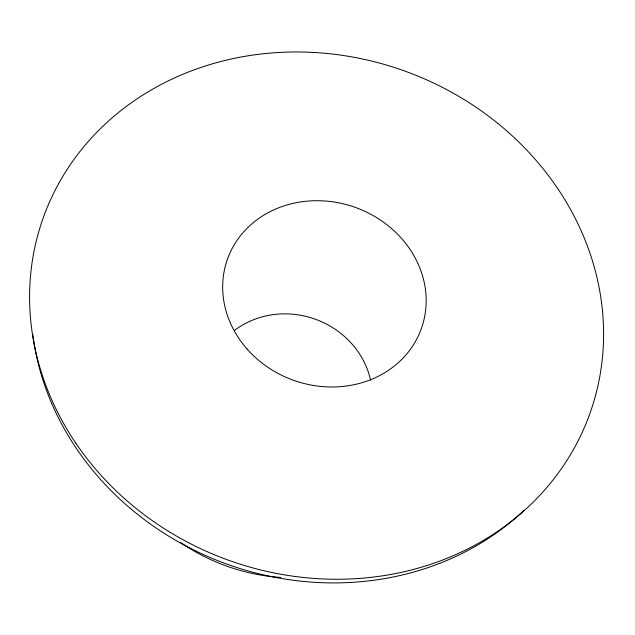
<?xml version="1.0" encoding="UTF-8"?>
<svg xmlns="http://www.w3.org/2000/svg" width="635" height="635" viewBox="0 0 635 635"><rect width="100%" height="100%" fill="white"/><g stroke="black" fill="none" stroke-linecap="round" stroke-linejoin="round"><path stroke-width="0.95" d="M280.829 577.453A187.936 174.831 19.8 0 1 180.237 542.274M524.073 510.262A286.615 257.373 19.8 0 1 227.592 564.356A286.615 257.373 19.8 0 1 32.766 334.296M234.49 330.422A84.28 78.264 19.8 0 1 370.57 380.071M75.755 443.095A290.322 259.977 19.8 0 0 572.198 451.723A290.322 259.977 19.8 0 0 301.815 52.022A290.322 259.977 19.8 0 0 75.755 443.095M247.007 348.94A102.973 91.789 19.8 0 0 420.314 331.351A102.973 91.789 19.8 0 0 305.951 201.263A102.973 91.789 19.8 0 0 247.007 348.94"/></g></svg>
